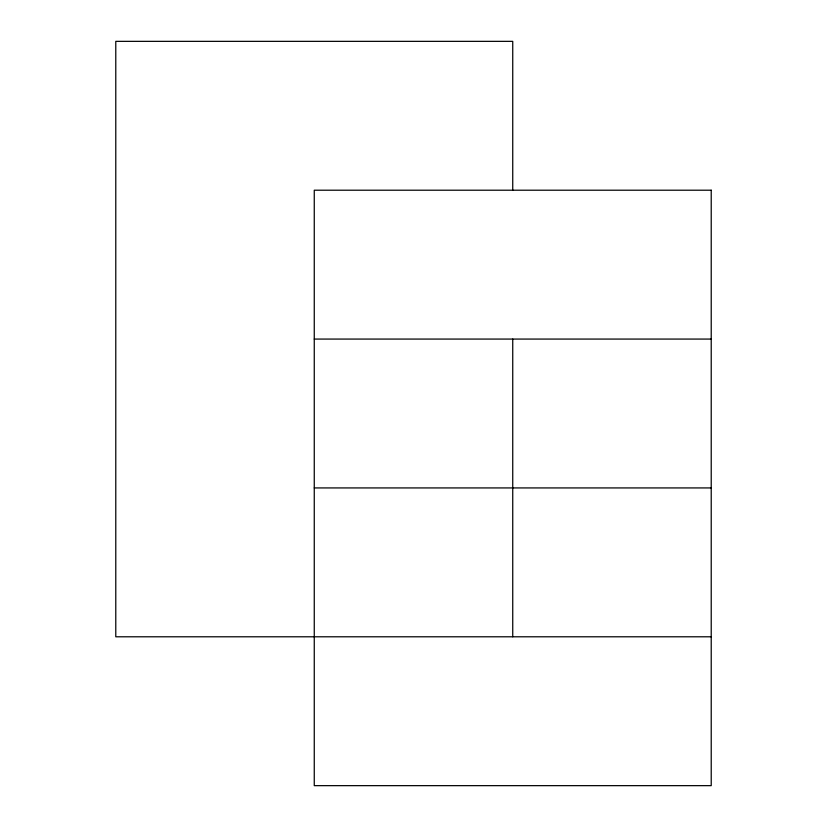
<?xml version="1.0" encoding="UTF-8"?>
<svg xmlns="http://www.w3.org/2000/svg" width="827" height="827" viewBox="0 0 827 827"><rect width="100%" height="100%" fill="white"/><g stroke="black" fill="none" stroke-linecap="round" stroke-linejoin="round"><path stroke-width="1.24" d="M314.26 339.07L711.22 339.07M314.26 487.93L711.22 487.93M711.22 636.79L115.78 636.79L115.78 41.35L512.74 41.35L512.74 190.21M512.74 339.07L512.74 636.79M711.22 190.21L314.26 190.21L314.26 785.65L711.22 785.65L711.22 190.21"/></g></svg>
